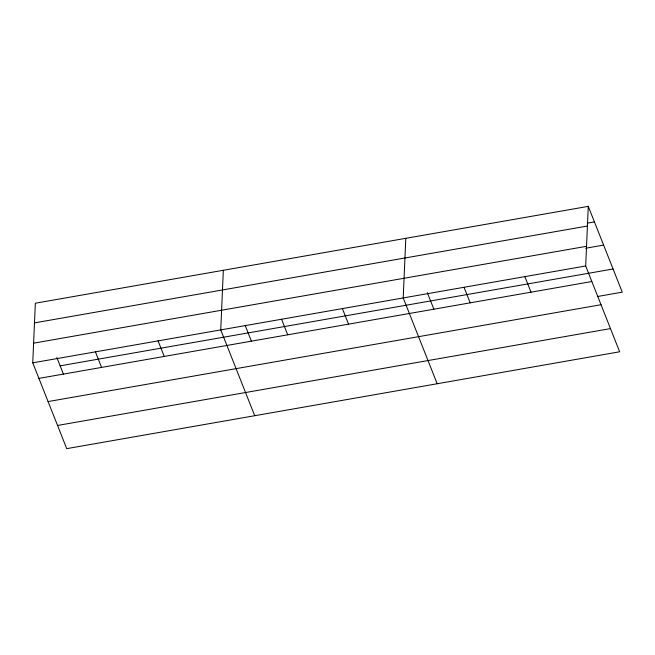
<?xml version="1.0" encoding="UTF-8"?>
<svg xmlns="http://www.w3.org/2000/svg" width="655" height="655" viewBox="0 0 655 655"><rect width="100%" height="100%" fill="white"/><g stroke="black" fill="none" stroke-linecap="round" stroke-linejoin="round"><path stroke-width="0.98" d="M588.272 206.358L585.685 265.971L619.655 351.784L66.728 448.642L32.75 362.837L35.345 303.216L588.272 206.358L622.25 292.163L597.319 296.535M223.339 270.286L220.743 329.899L254.721 415.712M405.805 238.322L403.21 297.935L437.188 383.748M587.453 223.134L594.437 221.914M34.486 322.89L587.42 226.032M33.61 343.163L586.536 246.296M585.668 248.237L603.615 245.093M32.75 362.837L585.685 265.971M60.137 365.842L613.072 268.984M38.907 378.394L591.842 281.527M48.085 401.572L601.02 304.714M57.542 425.463L610.476 328.597M524.86 276.631L531.017 292.187M464.035 287.283L470.192 302.839M427.33 292.679L433.905 309.291M342.393 308.595L348.55 324.151M281.568 319.247L287.725 334.803M245.224 325.56L251.438 341.255M158.084 340.878L164.241 356.435M95.417 351.858L101.574 367.414M56.87 357.573L63.445 374.185"/></g></svg>
